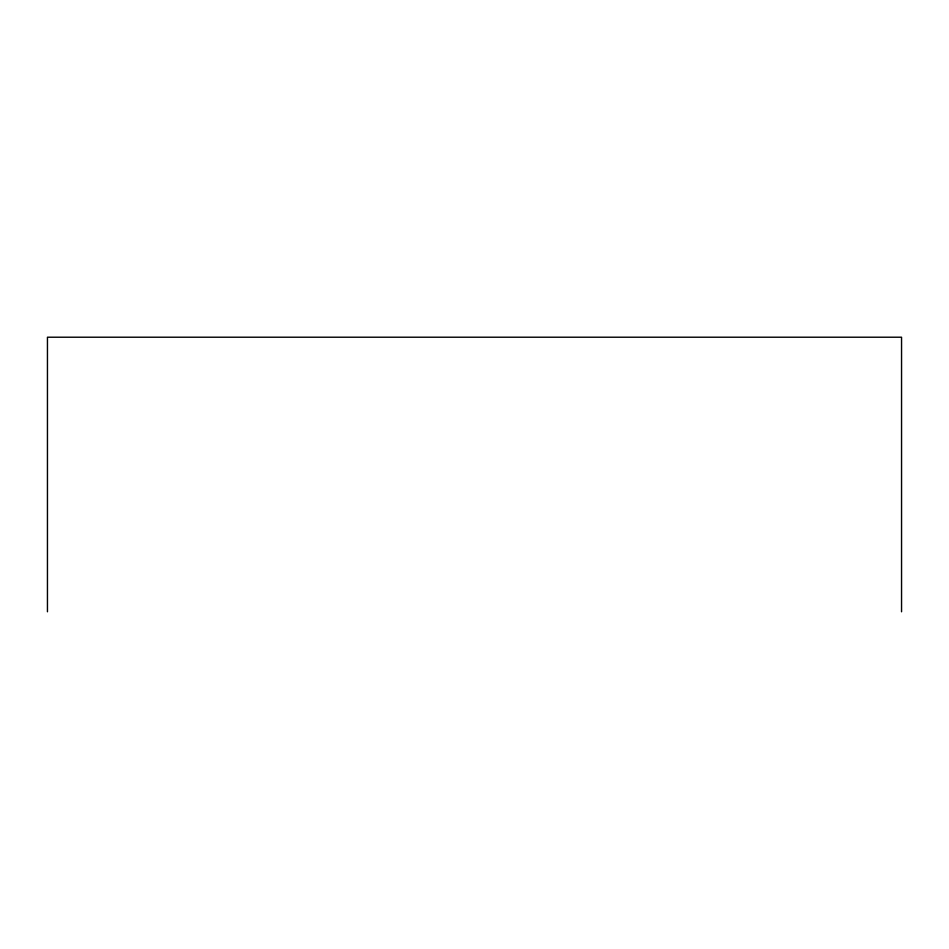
<?xml version="1.0" encoding="UTF-8"?>
<svg xmlns="http://www.w3.org/2000/svg" width="949" height="949" viewBox="0 0 949 949"><rect width="100%" height="100%" fill="white"/><g stroke="black" fill="none" stroke-linecap="round" stroke-linejoin="round"><path stroke-width="1.42" d="M901.55 611.785L901.55 337.215L47.45 337.215L47.45 611.785"/></g></svg>
